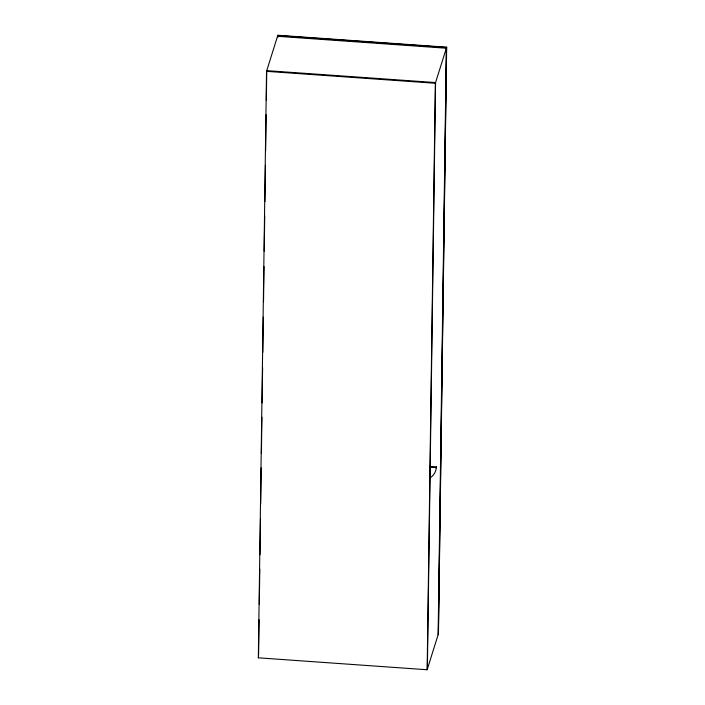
<?xml version="1.0" encoding="UTF-8"?>
<svg xmlns="http://www.w3.org/2000/svg" width="705" height="705" viewBox="0 0 705 705"><rect width="100%" height="100%" fill="white"/><g stroke="black" fill="none" stroke-linecap="round" stroke-linejoin="round"><path stroke-width="1.06" d="M258.338 657.827L266.534 71.346L277.849 35.25L446.662 47.173L438.466 633.654L427.151 669.75L258.338 657.827L258.559 657.13M258.594 654.927L259.087 619.713M259.299 604.308L259.793 569.102M259.986 554.791L260.498 518.483M260.7 504.181L261.202 467.864M261.405 453.562L261.916 417.254M262.11 402.952L262.604 367.737M262.824 352.333L263.309 317.118M263.529 301.714L264.023 266.508M264.234 251.103L264.727 215.889M264.93 201.586L265.433 165.278M265.635 150.967L266.146 114.659M266.34 100.357L266.754 70.641L435.567 82.564L427.371 669.045M277.823 37.453L277.849 35.25M427.151 669.75L435.346 83.269L446.662 47.173M429.874 466.402L436.333 466.86L436.325 467.679L429.865 467.221M438.131 634.703L446.327 48.222L277.523 36.299M438.351 634.007L446.547 47.517L277.744 35.602M266.534 71.346L435.346 83.269M436.333 466.86A16.294 14.541 17.4 0 1 430.094 477.893"/></g></svg>
